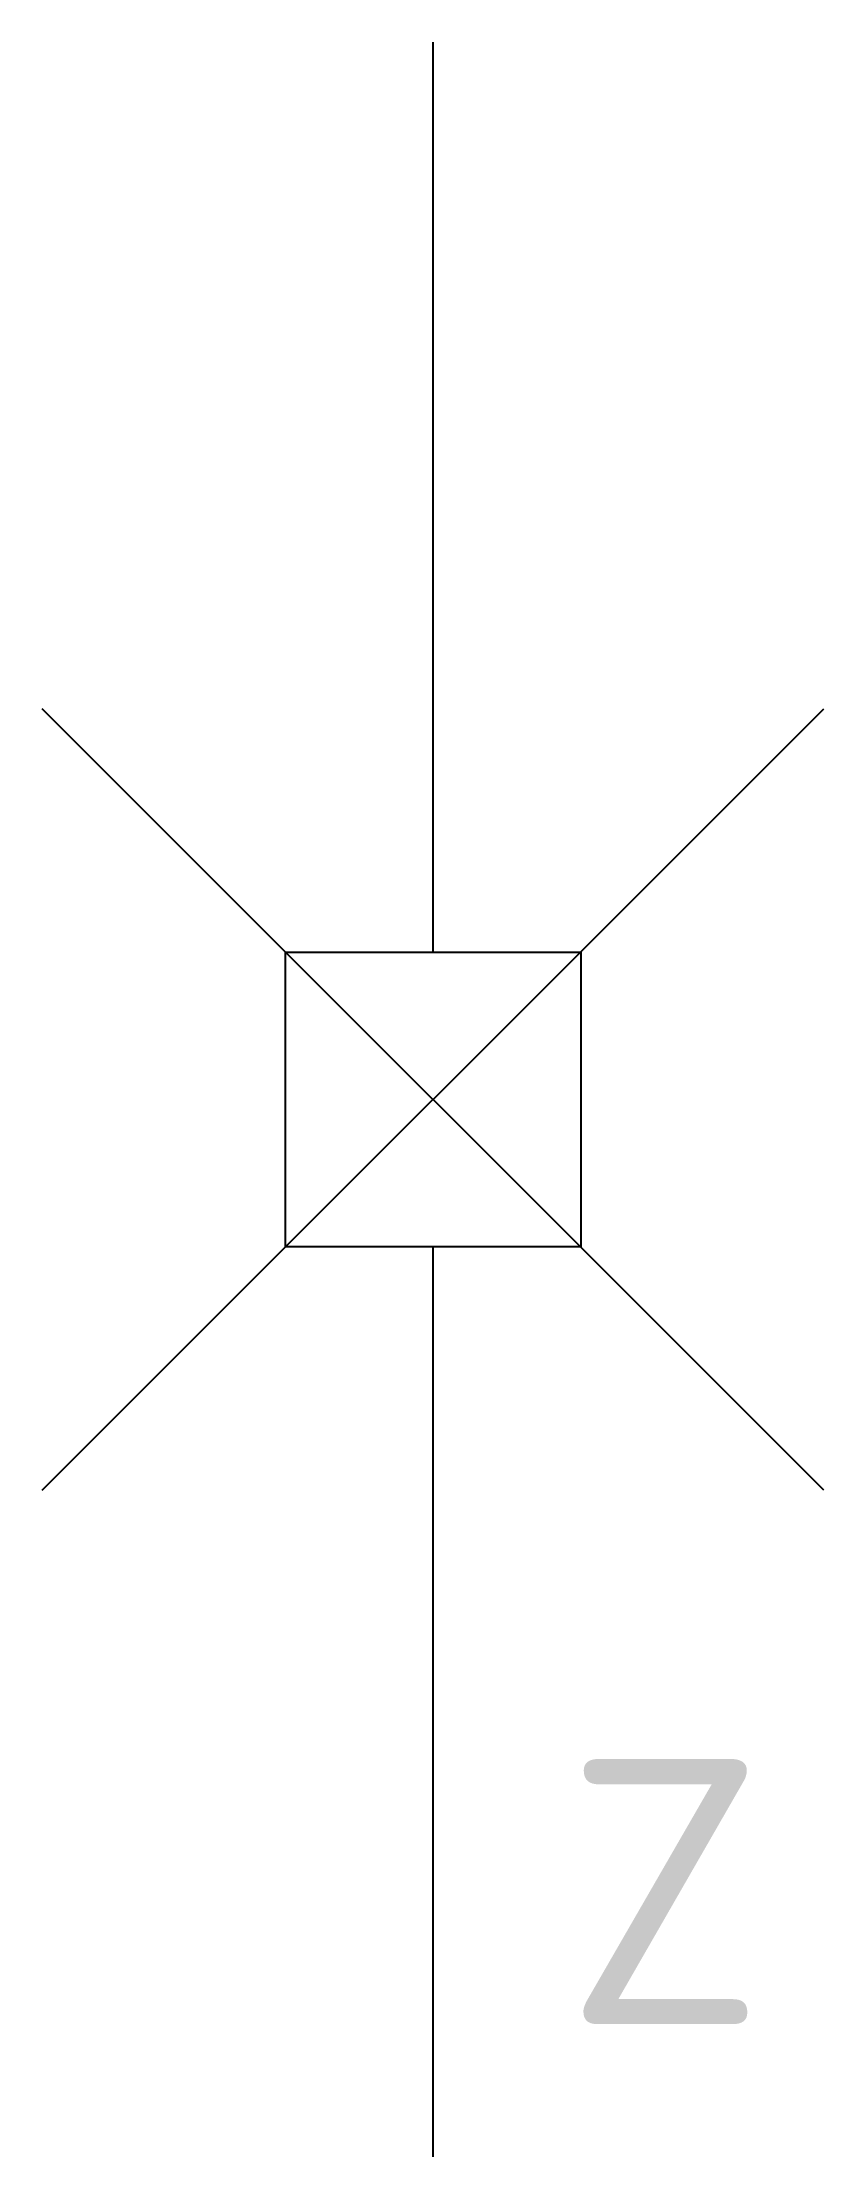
# Model space of a CAD drawing. Header units: metres. Extents: x -0.26 to 0.27, y -0.72 to 0.72.
import ezdxf

# ---------------------------------------------------------------- set-up
doc = ezdxf.new("R2010")
doc.units = ezdxf.units.M
doc.header["$MEASUREMENT"] = 0
doc.styles.add('Style-NLCS-ISO', font='')
doc.styles.get('Style-NLCS-ISO').set_extended_font_data('NLCS-ISO')

msp = doc.modelspace()

# ---------------------------------------------------------------- linework, layer by layer
for p, q in [((0.0001, 0.7175), (0.0001, 0.1)), ((-0.2649, -0.2652), (0.2655, 0.2652)), ((0.2655, -0.2652), (-0.2649, 0.2652)), ((0.0001, -0.1), (0.0001, -0.7175))]:
    msp.add_line(p, q)
at = {"flags": 128}
msp.add_lwpolyline([(-0.0999, 0.1), (0.1006, 0.1), (0.1006, -0.1), (-0.0999, -0.1)], close=True, dxfattribs=at)

# ---------------------------------------------------------------- texts
at = {"linetype": 'Continuous', "lineweight": 0, "style": 'Style-NLCS-ISO'}
msp.add_text('Z', height=0.18, dxfattribs=at).set_placement((0.0901, -0.6275))

doc.saveas('drawing.dxf')
